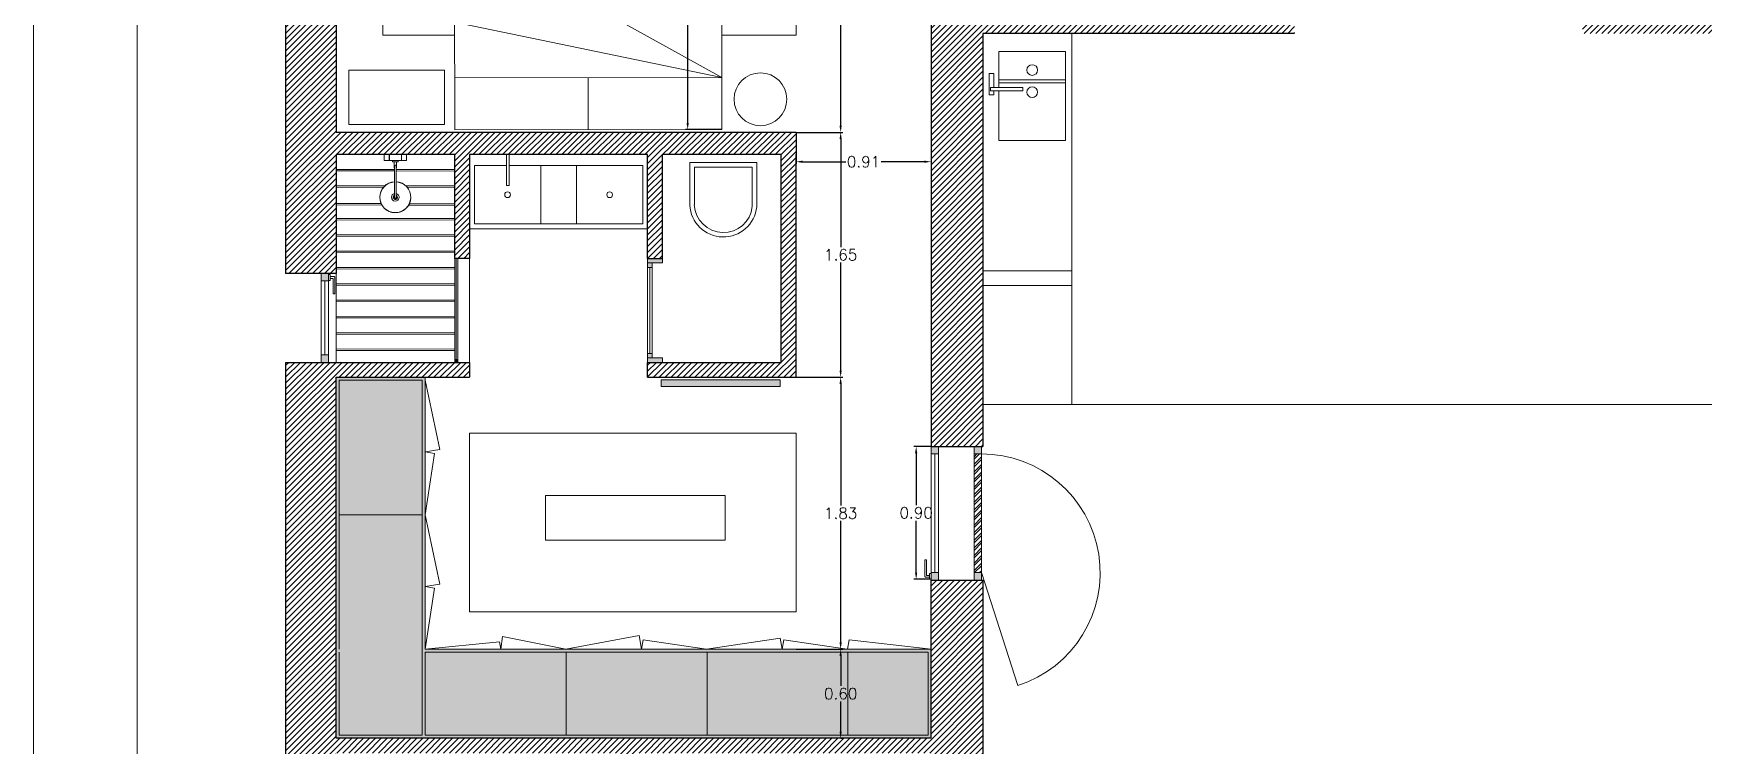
# Model space of a CAD drawing. Header units: millimetres. Extents: x 51 to 284, y 32 to 237.
# Drawn here: x 167.5 to 178.76, y 222.44 to 227.24 of the extents above; entities that cross this region are included whole.
import ezdxf

# ---------------------------------------------------------------- set-up
doc = ezdxf.new("R2010")
doc.units = ezdxf.units.MM
doc.linetypes.add('CENTER2', pattern=[1.125, 0.75, -0.125, 0.125, -0.125])
doc.linetypes.add('Continua', pattern=[0])
for name, color, linetype, lineweight in [('A_Nsc02', 5, 'Continuous', 9), ('A_Sec02', 2, 'Continuous', 20), ('detalle', 6, 'Continuous', 5), ('FUSTERIA', 2, 'Continuous', 15), ('MUR', 5, 'Continuous', 25), ('PROYECTADO', 1, 'Continuous', 18), ('somb. Muro', 251, 'Continuous', 15), ('sombreado', 253, 'Continuous', 13)]:
    doc.layers.add(name, color=color, linetype=linetype, lineweight=lineweight)
doc.layers.add('SS_VEGETACION', color=7, linetype='Continuous', true_color=0x8ba14f)
doc.styles.add('ROMANS', font='romans.shx')
doc.dimstyles.new('martacota1', dxfattribs={"dimscale": 0.3, "dimtxt": 0.15, "dimasz": 0.15, "dimexe": 0.05, "dimexo": 0, "dimgap": 0.05, "dimtad": 0, "dimtih": 1, "dimtoh": 1, "dimzin": 0, "dimdsep": 46, "dimtxsty": 'ROMANS', "dimcen": 0.05, "dimclrt": 7, "dimadec": 0, "dimazin": 0, "dimtfac": 0.1, "dimtix": 1, "dimtmove": 1, "dimatfit": 3, "dimfxl": 1, "dimtolj": 1, "dimtzin": 1, "dimarcsym": 0})
pattern_1 = [(45, (34.16921, 201.109965), (-0.01998107, 0.01998107), [])]

# ---------------------------------------------------------------- blocks, each defined once
blk = doc.blocks.new('GRIFO DUCHA')
for p, q in [((-0.075, 0.001), (-0.075, 0.039)), ((-0.074, 0.04), (-0.0417, 0.04)), ((-0.074, 0), (-0.0417, 0)), ((-0.0415, 0.0398), (-0.0415, 0.0002)), ((-0.0415, 0.039), (-0.04, 0.039)), ((-0.0415, 0.001), (-0.04, 0.001)), ((-0.04, 0), (-0.04, 0.04)), ((-0.04, 0.04), (-0.012, 0.04)), ((-0.04, 0), (0.04, 0)), ((-0.012, 0.04), (0.04, 0.04)), ((0.04, 0.04), (0.04, 0)), ((0.0415, 0.039), (0.04, 0.039)), ((0.0415, 0.001), (0.04, 0.001)), ((0.0415, 0.0002), (0.0415, 0.0398)), ((0.074, 0.04), (0.0417, 0.04)), ((0.074, 0), (0.0417, 0)), ((0.075, 0.039), (0.075, 0.001))]:
    blk.add_line(p, q)
for centre, radius, start, end in [((-0.074, 0.039), 0.001, 90, 180), ((-0.074, 0.001), 0.001, 180, 270), ((-0.0417, 0.0398), 0.0002, 0, 90), ((-0.0417, 0.0002), 0.0002, 270, 0), ((0.0417, 0.0398), 0.0002, 90, 180), ((0.0417, 0.0002), 0.0002, 180, 270), ((0.074, 0.039), 0.001, 0, 90), ((0.074, 0.001), 0.001, 270, 0)]:
    blk.add_arc(centre, radius, start, end)
blk = doc.blocks.new('SE2')
at = {"linetype": 'Continuous'}
for p, q in [((171, 778), (171, 764)), ((242, 778), (172, 778)), ((172, 763), (241, 763)), ((191, 763), (191, 691)), ((195, 691), (191, 691)), ((191, 691), (191, 684)), ((195, 707), (195, 666)), ((195, 666), (195, 347)), ((218, 666), (218, 707)), ((222, 691), (218, 691)), ((218, 347), (218, 666)), ((222, 691), (222, 763)), ((223, 725), (222, 725)), ((222, 684), (222, 691)), ((242, 764), (242, 778)), ((191, 315), (191, 310)), ((191, 303), (191, 310)), ((191, 303), (191, 299)), ((195, 347), (195, 307)), ((202, 295), (201, 295)), ((202, 295), (211, 295)), ((213, 295), (211, 295)), ((218, 307), (218, 347)), ((223, 310), (223, 315)), ((223, 303), (223, 310)), ((223, 299), (223, 303))]:
    blk.add_line(p, q, dxfattribs=at)
at = {"linetype": 'CENTER2'}
blk.add_line((227, 778), (187, 778), dxfattribs=at)
at = {"linetype": 'Continuous'}
for centre, radius, start, end in [((172, 778), 0.2, 90, 180), ((172, 764), 1, 180, 270), ((191, 691), 0.2, 90, 180), ((191, 684), 0.2, 180, 262.9118), ((207, 807), 125, 262.9118, 264.7213), ((207, 707), 11.5, 0, 180), ((207, 807), 125, 275.2787, 277.0882), ((222, 691), 0.2, 0, 90), ((222, 684), 0.2, 277.0882, 0), ((241, 764), 1, 270, 0), ((242, 778), 0.2, 0, 90), ((207, 307), 200, 93.2889, 0), ((207, 307), 198, 93.3315, 0), ((207, 307), 198, 93.3315, 0), ((207, 307), 200, 0, 86.7111), ((207, 307), 198, 0, 86.6685), ((207, 307), 198, 0, 86.6685), ((207, 307), 49.6, 103.398, 0), ((207, 307), 27.7, 114.5132, 0), ((207, 307), 18, 156.4435, 203.5565), ((207, 307), 18, 129.709, 156.4435), ((197, 312), 6.74, 149.0142, 158.6471), ((197, 302), 7.29, 201.7179, 210.6195), ((207, 307), 18, 203.5565, 336.4435), ((207, 307), 16.4, 134.6563, 167.9269), ((207, 307), 16.4, 192.0731, 347.9269), ((207, 307), 14.7, 141.4728, 0), ((207, 307), 13.5, 148.4137, 0), ((207, 307), 13.3, 149.8441, 244.4562), ((207, 307), 11.5, 180, 0), ((207, 307), 13.3, 295.5438, 30.1559), ((207, 307), 49.6, 0, 76.602), ((207, 307), 27.7, 0, 65.4868), ((207, 307), 18, 23.5565, 50.291), ((207, 307), 16.4, 12.0731, 45.3437), ((207, 307), 14.7, 0, 38.5272), ((207, 307), 13.5, 0, 31.5863), ((217, 311), 7.29, 21.7179, 30.6195), ((207, 307), 18, 336.4435, 23.5565), ((217, 302), 6.74, 329.0149, 338.6478)]:
    blk.add_arc(centre, radius, start, end, dxfattribs=at)
blk = doc.blocks.new('DUCHA')
blk.add_lwpolyline([(0.007, 0.266), (0.007, 0.287, 1), (-0.005, 0.287), (-0.005, 0.266), (-0.005, 0.099), (-0.005, 0.077, 1), (0.007, 0.077), (0.007, 0.099)], format="xyb", close=True)
at = {"xscale": -0.0005238808391526, "yscale": 0.0005238808391526, "zscale": 0.0005238808391526, "rotation": 180}
blk.add_blockref('SE2', (-0.108, 0.448), dxfattribs=at)
at = {"extrusion": (0, 0, -1), "zscale": -0.9999999999999994}
blk.add_blockref('GRIFO DUCHA', (0, 0), dxfattribs=at)
blk = doc.blocks.new('*D121')
at = {"layer": 'Defpoints', "color": 0, "transparency": 16777216}
for p in [(171.91, 228.596), (172.038, 228.596), (172.14, 226.596)]:
    blk.add_point(p, dxfattribs=at)
at = {"layer": 'SS_VEGETACION', "color": 0, "lineweight": -2, "transparency": 16777216}
for p, q in [((172.038, 228.596), (171.895, 228.596)), ((171.91, 228.551), (171.91, 227.649)), ((171.91, 226.641), (171.91, 227.544)), ((172.14, 226.596), (171.895, 226.596))]:
    blk.add_line(p, q, dxfattribs=at)
at = {"layer": 'SS_VEGETACION', "color": 0, "transparency": 16777216}
for points in [[(171.902, 228.551), (171.917, 228.551), (171.91, 228.596)], [(171.902, 226.641), (171.917, 226.641), (171.91, 226.596)]]:
    blk.add_solid(points, dxfattribs=at)
at = {"layer": 'SS_VEGETACION', "color": 7, "transparency": 16777216, "insert": (171.91, 227.596), "char_height": 0.075, "attachment_point": 5, "style": 'ROMANS'}
blk.add_mtext('\\A1;2.00', dxfattribs=at)
blk = doc.blocks.new('*D155')
at = {"layer": 'Defpoints', "color": 0, "transparency": 16777216}
for p in [(172.64, 229.494), (172.941, 229.494), (172.64, 226.577)]:
    blk.add_point(p, dxfattribs=at)
at = {"layer": 'SS_VEGETACION', "color": 0, "lineweight": -2, "transparency": 16777216}
for p, q in [((172.64, 229.494), (172.956, 229.494)), ((172.941, 229.449), (172.941, 228.088)), ((172.941, 226.622), (172.941, 227.983)), ((172.64, 226.577), (172.956, 226.577))]:
    blk.add_line(p, q, dxfattribs=at)
at = {"layer": 'SS_VEGETACION', "color": 0, "transparency": 16777216}
for points in [[(172.933, 229.449), (172.948, 229.449), (172.941, 229.494)], [(172.933, 226.622), (172.948, 226.622), (172.941, 226.577)]]:
    blk.add_solid(points, dxfattribs=at)
at = {"layer": 'SS_VEGETACION', "color": 7, "transparency": 16777216, "insert": (172.941, 228.036), "char_height": 0.075, "attachment_point": 5, "style": 'ROMANS'}
blk.add_mtext('\\A1;2.92', dxfattribs=at)
blk = doc.blocks.new('*D156')
at = {"layer": 'Defpoints', "color": 0, "transparency": 16777216}
for p in [(172.64, 226.577), (172.64, 224.927), (172.941, 224.927)]:
    blk.add_point(p, dxfattribs=at)
at = {"layer": 'SS_VEGETACION', "color": 0, "lineweight": -2, "transparency": 16777216}
for p, q in [((172.64, 226.577), (172.956, 226.577)), ((172.941, 226.532), (172.941, 225.804)), ((172.941, 224.972), (172.941, 225.699)), ((172.64, 224.927), (172.956, 224.927))]:
    blk.add_line(p, q, dxfattribs=at)
at = {"layer": 'SS_VEGETACION', "color": 0, "transparency": 16777216}
for points in [[(172.933, 226.532), (172.948, 226.532), (172.941, 226.577)], [(172.933, 224.972), (172.948, 224.972), (172.941, 224.927)]]:
    blk.add_solid(points, dxfattribs=at)
at = {"layer": 'SS_VEGETACION', "color": 7, "transparency": 16777216, "insert": (172.941, 225.752), "char_height": 0.075, "attachment_point": 5, "style": 'ROMANS'}
blk.add_mtext('\\A1;1.65', dxfattribs=at)
blk = doc.blocks.new('*D157')
at = {"layer": 'Defpoints', "color": 0, "transparency": 16777216}
for p in [(172.64, 226.577), (173.55, 226.577), (173.55, 226.379)]:
    blk.add_point(p, dxfattribs=at)
at = {"layer": 'SS_VEGETACION', "color": 0, "lineweight": -2, "transparency": 16777216}
for p, q in [((172.64, 226.577), (172.64, 226.364)), ((173.55, 226.577), (173.55, 226.364)), ((172.685, 226.379), (172.976, 226.379)), ((173.505, 226.379), (173.214, 226.379))]:
    blk.add_line(p, q, dxfattribs=at)
at = {"layer": 'SS_VEGETACION', "color": 0, "transparency": 16777216}
for points in [[(172.685, 226.387), (172.685, 226.372), (172.64, 226.379)], [(173.505, 226.387), (173.505, 226.372), (173.55, 226.379)]]:
    blk.add_solid(points, dxfattribs=at)
at = {"layer": 'SS_VEGETACION', "color": 7, "transparency": 16777216, "insert": (173.095, 226.379), "char_height": 0.075, "attachment_point": 5, "style": 'ROMANS'}
blk.add_mtext('\\A1;0.91', dxfattribs=at)
blk = doc.blocks.new('*D158')
at = {"layer": 'Defpoints', "color": 0, "transparency": 16777216}
for p in [(172.64, 224.927), (172.64, 223.094), (172.941, 223.094)]:
    blk.add_point(p, dxfattribs=at)
at = {"layer": 'SS_VEGETACION', "color": 0, "lineweight": -2, "transparency": 16777216}
for p, q in [((172.64, 224.927), (172.956, 224.927)), ((172.941, 224.882), (172.941, 224.063)), ((172.941, 223.139), (172.941, 223.958)), ((172.64, 223.094), (172.956, 223.094))]:
    blk.add_line(p, q, dxfattribs=at)
at = {"layer": 'SS_VEGETACION', "color": 0, "transparency": 16777216}
for points in [[(172.933, 224.882), (172.948, 224.882), (172.941, 224.927)], [(172.933, 223.139), (172.948, 223.139), (172.941, 223.094)]]:
    blk.add_solid(points, dxfattribs=at)
at = {"layer": 'SS_VEGETACION', "color": 7, "transparency": 16777216, "insert": (172.941, 224.01), "char_height": 0.075, "attachment_point": 5, "style": 'ROMANS'}
blk.add_mtext('\\A1;1.83', dxfattribs=at)
blk = doc.blocks.new('*D159')
at = {"layer": 'Defpoints', "color": 0, "transparency": 16777216}
for p in [(172.941, 223.094), (172.941, 222.494), (172.941, 222.494)]:
    blk.add_point(p, dxfattribs=at)
at = {"layer": 'SS_VEGETACION', "color": 0, "lineweight": -2, "transparency": 16777216}
for p, q in [((172.941, 223.094), (172.956, 223.094)), ((172.941, 223.049), (172.941, 222.847)), ((172.941, 222.539), (172.941, 222.742)), ((172.941, 222.494), (172.956, 222.494))]:
    blk.add_line(p, q, dxfattribs=at)
at = {"layer": 'SS_VEGETACION', "color": 0, "transparency": 16777216}
for points in [[(172.933, 223.049), (172.948, 223.049), (172.941, 223.094)], [(172.933, 222.539), (172.948, 222.539), (172.941, 222.494)]]:
    blk.add_solid(points, dxfattribs=at)
at = {"layer": 'SS_VEGETACION', "color": 7, "transparency": 16777216, "insert": (172.941, 222.794), "char_height": 0.075, "attachment_point": 5, "style": 'ROMANS'}
blk.add_mtext('\\A1;0.60', dxfattribs=at)
blk = doc.blocks.new('*D166')
at = {"layer": 'Defpoints', "color": 0, "transparency": 16777216}
for p in [(173.45, 224.46), (173.55, 224.46), (173.55, 223.565)]:
    blk.add_point(p, dxfattribs=at)
at = {"layer": 'SS_VEGETACION', "color": 0, "lineweight": -2, "transparency": 16777216}
for p, q in [((173.55, 224.46), (173.435, 224.46)), ((173.45, 224.415), (173.45, 224.065)), ((173.45, 223.61), (173.45, 223.96)), ((173.55, 223.565), (173.435, 223.565))]:
    blk.add_line(p, q, dxfattribs=at)
at = {"layer": 'SS_VEGETACION', "color": 0, "transparency": 16777216}
for points in [[(173.442, 224.415), (173.457, 224.415), (173.45, 224.46)], [(173.442, 223.61), (173.457, 223.61), (173.45, 223.565)]]:
    blk.add_solid(points, dxfattribs=at)
at = {"layer": 'SS_VEGETACION', "color": 7, "transparency": 16777216, "insert": (173.45, 224.013), "char_height": 0.075, "attachment_point": 5, "style": 'ROMANS'}
blk.add_mtext('\\A1;0.90', dxfattribs=at)

msp = doc.modelspace()

# ---------------------------------------------------------------- hatches: boundary and pattern name
at = {"layer": 'somb. Muro'}
h = msp.add_hatch(dxfattribs=at)
h.set_pattern_fill('ANSI31', color=256, scale=0.0089)
h.set_pattern_definition(pattern_1)
h.paths.add_polyline_path([(176, 233.844), (175.4, 233.844), (175.4, 233.494), (175.7, 233.494), (176, 233.494)])
h.paths.add_polyline_path([(179.58, 233.844), (177.94, 233.844), (177.94, 233.484), (179.58, 233.484)])
h.paths.add_polyline_path([(182.48, 233.845), (181.52, 233.844), (181.52, 233.494), (181.78, 233.494), (182.48, 233.494)])
h.paths.add_polyline_path([(186.099, 233.844), (183.38, 233.845), (183.38, 233.485), (184.2, 233.485), (184.2, 231.646), (182.48, 231.646), (182.48, 232.784), (182.38, 232.784), (182.38, 231.546), (184.95, 231.546), (184.95, 231.646), (184.3, 231.646), (184.3, 233.485), (185.75, 233.485), (185.75, 230.815), (186.1, 230.815)])
h.paths.add_polyline_path([(185.022, 227.594), (184.241, 227.594), (184.241, 227.244), (184.869, 227.244), (185.067, 227.033), (185.322, 227.272), (185.275, 227.322)])
h.paths.add_polyline_path([(182.301, 227.594), (181.52, 227.594), (181.52, 227.244), (182.301, 227.244)])
h.paths.add_polyline_path([(179.58, 227.594), (177.94, 227.594), (177.94, 227.334), (179.05, 227.334), (179.05, 227.244), (179.58, 227.244)])
h.paths.add_polyline_path([(179.05, 227.334), (177.94, 227.334), (177.94, 227.244), (179.05, 227.244)])
h.paths.add_polyline_path([(176, 227.594), (173.55, 227.594), (173.55, 224.46), (173.9, 224.46), (173.9, 224.994), (173.858, 224.994), (173.858, 227.334), (176, 227.334)])
h.paths.add_polyline_path([(176, 227.334), (173.858, 227.334), (173.858, 224.994), (173.9, 224.994), (173.9, 227.244), (176, 227.244)], flags=17)
h.paths.add_polyline_path([(169.54, 224.927), (170.44, 224.927), (170.44, 225.027), (169.2, 225.027), (169.2, 221.044), (170.645, 221.044), (170.645, 221.384), (169.54, 221.384), (169.54, 222.394), (171.445, 222.394), (171.445, 221.044), (172.045, 221.044), (172.045, 221.384), (171.545, 221.384), (171.545, 222.394), (173.55, 222.394), (173.55, 221.394), (172.845, 221.394), (172.845, 221.044), (173.9, 221.044), (173.9, 223.56), (173.55, 223.56), (173.55, 222.494), (169.54, 222.494)])
h.paths.add_polyline_path([(170.49, 229.494), (170.49, 229.844), (169.2, 229.844), (169.2, 228.484), (169.54, 228.484), (169.54, 229.494)])
h.paths.add_polyline_path([(171.99, 229.844), (171.99, 229.494), (173.549, 229.494), (173.55, 228.464), (173.65, 228.464), (173.65, 228.794), (174.085, 228.794), (174.085, 228.894), (174.049, 228.894), (173.65, 228.894), (173.65, 229.494), (173.948, 229.494), (173.947, 229.995), (173.6, 229.995), (173.6, 229.844)])
h.paths.add_polyline_path([(185.85, 229.915), (185.85, 228.846), (185.8, 228.846), (185.8, 229.915), (185.75, 229.915), (185.75, 228.846), (186.337, 228.217), (186.556, 228.422), (186.593, 228.456), (186.103, 228.981), (186.1, 229.915)])
h.paths.add_polyline_path([(173.96, 232.054), (173.6, 232.054), (173.6, 230.595), (173.948, 230.595), (173.948, 231.714), (174.955, 231.714), (174.955, 229.077), (174.955, 228.794), (175.055, 228.794), (175.055, 231.714), (175.7, 231.714), (175.7, 232.054), (175.6, 232.054)])
h = msp.add_hatch(dxfattribs=at)
h.set_pattern_fill('ANSI31', color=256, scale=0.0089)
h.set_pattern_definition(pattern_1)
h.paths.add_polyline_path([(169.54, 227.584), (169.2, 227.584), (169.2, 225.627), (169.54, 225.627), (169.54, 226.427), (170.34, 226.427), (170.34, 225.727), (170.44, 225.727), (170.44, 226.427), (171.64, 226.427), (171.64, 225.727), (171.74, 225.727), (171.74, 226.427), (172.54, 226.427), (172.54, 225.027), (171.64, 225.027), (171.64, 224.927), (172.64, 224.927), (172.64, 226.427), (172.64, 226.577), (169.54, 226.577)])
at = {"layer": 'sombreado', "transparency": 33554564}
h = msp.add_hatch(color=256, dxfattribs=at)
h.dxf.hatch_style = 1
h.paths.add_polyline_path([(171.74, 225.727), (171.64, 225.727), (171.64, 225.697), (171.74, 225.697)])
h.paths.add_polyline_path([(171.67, 225.697), (171.64, 225.697), (171.64, 225.667), (171.67, 225.667)])
h.paths.add_polyline_path([(171.67, 225.087), (171.64, 225.087), (171.64, 225.057), (171.67, 225.057)])
h.paths.add_polyline_path([(171.74, 225.057), (171.64, 225.057), (171.64, 225.027), (171.74, 225.027)])
h = msp.add_hatch(color=256, dxfattribs=at)
h.dxf.hatch_style = 1
h.paths.add_polyline_path([(169.49, 225.627), (169.44, 225.627), (169.44, 225.577), (169.49, 225.577)])
h.paths.add_polyline_path([(169.49, 225.077), (169.44, 225.077), (169.44, 225.027), (169.49, 225.027)])
h = msp.add_hatch(color=256, dxfattribs=at)
h.dxf.hatch_style = 1
h.paths.add_polyline_path([(170.36, 225.047), (170.34, 225.047), (170.34, 225.027), (170.36, 225.027)])
h = msp.add_hatch(color=256, dxfattribs=at)
h.dxf.hatch_style = 1
h.paths.add_polyline_path([(170.14, 224.927), (169.54, 224.927), (169.54, 222.494), (173.55, 222.494), (173.55, 223.094), (170.14, 223.094)])
at = {"layer": 'sombreado', "transparency": 33554526}
h = msp.add_hatch(color=256, dxfattribs=at)
h.dxf.hatch_style = 1
h.paths.add_polyline_path([(172.533, 224.909), (171.73, 224.909), (171.73, 224.864), (172.533, 224.864)])
at = {"layer": 'sombreado', "transparency": 33554564}
h = msp.add_hatch(color=256, dxfattribs=at)
h.dxf.hatch_style = 1
h.paths.add_polyline_path([(173.6, 223.61), (173.55, 223.61), (173.55, 223.56), (173.6, 223.56)])
h.paths.add_polyline_path([(173.6, 224.46), (173.55, 224.46), (173.55, 224.41), (173.6, 224.41)])
h.paths.add_polyline_path([(173.89, 224.46), (173.84, 224.46), (173.84, 224.41), (173.89, 224.41)])
h.paths.add_polyline_path([(173.89, 223.61), (173.84, 223.61), (173.84, 223.56), (173.89, 223.56)])
at = {"layer": 'sombreado'}
h = msp.add_hatch(dxfattribs=at)
h.set_pattern_fill('ANSI32', color=256, scale=0.0038)
h.set_pattern_definition([(45, (38.52921, 197.08609), (-0.02559373, 0.02559373), []), (45, (38.546274, 197.08609), (-0.02559373, 0.02559373), [])])
h.paths.add_polyline_path([(173.89, 224.41), (173.84, 224.41), (173.84, 223.61), (173.89, 223.61)])

# ---------------------------------------------------------------- linework, layer by layer
at = {"layer": 'A_Nsc02'}
for p, q in [((172.64, 226.577), (172.64, 226.427)), ((173.55, 226.427), (173.55, 225.027))]:
    msp.add_line(p, q, dxfattribs=at)
at = {"layer": 'A_Sec02'}
msp.add_lwpolyline([(173.55, 222.494), (173.55, 223.074)], dxfattribs=at)
at = {"layer": 'detalle'}
for p, q in [((170.574, 227.815), (172.14, 226.946)), ((172.14, 226.946), (170.339, 227.32)), ((172.14, 226.946), (170.34, 226.945)), ((171.24, 226.945), (171.24, 226.595)), ((174.007, 226.932), (174.457, 226.932)), ((174.007, 226.912), (174.457, 226.912)), ((169.54, 226.327), (169.933, 226.327)), ((169.54, 226.317), (169.933, 226.317)), ((169.945, 226.327), (170.34, 226.326)), ((169.945, 226.317), (170.34, 226.316)), ((171.955, 226.088), (171.955, 226.343)), ((172.345, 226.343), (171.955, 226.343)), ((172.345, 226.343), (172.345, 226.078)), ((169.868, 226.217), (169.538, 226.218)), ((169.858, 226.207), (169.548, 226.208)), ((170.34, 226.216), (170.01, 226.217)), ((170.34, 226.206), (170.02, 226.207)), ((169.539, 226.097), (169.843, 226.097)), ((169.543, 226.088), (169.848, 226.087)), ((170.029, 226.087), (170.34, 226.086)), ((170.034, 226.097), (170.34, 226.096)), ((169.539, 225.997), (170.339, 225.996)), ((169.539, 225.987), (170.339, 225.986)), ((169.539, 225.887), (170.339, 225.886)), ((169.539, 225.877), (170.339, 225.876)), ((169.539, 225.777), (170.339, 225.776)), ((169.539, 225.767), (170.339, 225.766)), ((170.34, 225.727), (170.34, 225.027)), ((170.35, 225.047), (170.35, 225.727)), ((170.36, 225.727), (170.36, 225.027)), ((170.44, 225.727), (170.44, 225.027)), ((169.539, 225.667), (170.339, 225.666)), ((169.539, 225.657), (170.339, 225.656)), ((171.655, 225.667), (171.655, 225.087)), ((169.465, 225.077), (169.465, 225.577)), ((169.539, 225.557), (170.339, 225.556)), ((169.539, 225.547), (170.339, 225.546)), ((169.538, 225.447), (170.339, 225.446)), ((169.538, 225.437), (170.339, 225.436)), ((169.538, 225.338), (170.338, 225.336)), ((169.538, 225.328), (170.338, 225.326)), ((169.538, 225.228), (170.338, 225.226)), ((169.538, 225.218), (170.338, 225.216)), ((169.538, 225.118), (170.338, 225.116)), ((169.538, 225.108), (170.338, 225.106)), ((170.34, 225.047), (170.36, 225.047)), ((169.56, 224.907), (170.12, 224.907)), ((170.12, 224.907), (170.12, 222.514)), ((170.14, 224.907), (170.239, 224.439)), ((170.14, 224.423), (170.239, 224.439)), ((170.14, 224.423), (170.204, 224.412)), ((170.14, 224), (170.204, 224.412)), ((173.575, 224.41), (173.575, 223.61)), ((170.14, 224), (170.239, 223.533)), ((173.89, 223.61), (174.134, 222.849)), ((170.14, 223.517), (170.239, 223.533)), ((170.14, 223.517), (170.204, 223.506)), ((170.14, 223.094), (170.204, 223.506)), ((170.14, 223.094), (170.642, 223.143)), ((170.65, 223.094), (170.642, 223.143)), ((170.65, 223.094), (170.661, 223.18)), ((171.088, 223.094), (170.661, 223.18)), ((171.088, 223.094), (171.583, 223.185)), ((171.598, 223.094), (171.583, 223.185)), ((171.598, 223.094), (171.609, 223.158)), ((172.037, 223.094), (171.609, 223.158)), ((172.037, 223.094), (172.534, 223.169)), ((172.547, 223.094), (172.534, 223.169)), ((172.547, 223.094), (172.557, 223.158)), ((172.985, 223.094), (172.557, 223.158)), ((172.987, 223.094), (172.998, 223.158)), ((173.55, 223.094), (172.998, 223.158)), ((173.53, 223.074), (170.14, 223.074)), ((173.53, 222.514), (173.53, 223.074)), ((170.12, 222.514), (169.56, 222.514)), ((173.53, 222.514), (170.14, 222.514))]:
    msp.add_line(p, q, dxfattribs=at)
for points in [[(170.339, 227.232), (169.856, 227.232), (169.856, 229.069), (172.64, 229.069), (172.64, 227.232), (172.139, 227.232)], [(173.974, 226.857), (173.974, 226.83), (173.941, 226.83), (173.941, 226.974), (173.974, 226.974), (173.974, 226.88)], [(170.707, 226.427), (170.707, 226.218), (170.688, 226.218), (170.688, 226.427)], [(169.56, 223.094), (169.56, 224.907)], [(169.56, 222.514), (169.56, 223.074)]]:
    msp.add_lwpolyline(points, dxfattribs=at)
for points in [[(173.951, 226.857), (173.951, 226.88), (174.168, 226.88), (174.168, 226.857)], [(170.44, 224.55), (172.64, 224.55), (172.64, 223.345), (170.44, 223.345)]]:
    msp.add_lwpolyline(points, close=True, dxfattribs=at)
at = {"layer": 'detalle', "lineweight": 5}
for points in [[(169.49, 225.579), (169.5, 225.579), (169.5, 225.619), (169.49, 225.619)], [(173.55, 223.605), (173.54, 223.605), (173.54, 223.565), (173.55, 223.565)]]:
    msp.add_lwpolyline(points, dxfattribs=at)
for points in [[(169.5, 225.605), (169.526, 225.605, -0.414214), (169.532, 225.599), (169.532, 225.489), (169.52, 225.489), (169.52, 225.593), (169.5, 225.593)], [(173.54, 223.579), (173.514, 223.579, -0.414214), (173.508, 223.585), (173.508, 223.695), (173.52, 223.695), (173.52, 223.591), (173.54, 223.591)]]:
    msp.add_lwpolyline(points, format="xyb", dxfattribs=at)
at = {"layer": 'detalle', "linetype": 'Continua'}
msp.add_lwpolyline([(179.3, 224.744), (174.5, 224.744)], dxfattribs=at)
at = {"layer": 'detalle'}
for centre, radius in [((174.232, 226.997), 0.036), ((174.232, 226.848), 0.036), ((170.696, 226.157), 0.0194), ((171.384, 226.157), 0.0194)]:
    msp.add_circle(centre, radius, dxfattribs=at)
for centre, radius, start, end in [((172.15, 226.098), 0.196, 182.9816, 353.9064), ((173.89, 223.61), 0.8, 287.7688, 90.0161)]:
    msp.add_arc(centre, radius, start, end, dxfattribs=at)
at = {"layer": 'FUSTERIA'}
for p, q in [((170.34, 226.595), (170.338, 228.495)), ((172.138, 228.496), (172.14, 226.596)), ((174.007, 227.122), (174.007, 226.88)), ((174.457, 227.122), (174.007, 227.122)), ((174.457, 227.122), (174.457, 226.522)), ((174.007, 226.857), (174.007, 226.522)), ((172.14, 226.596), (170.34, 226.595)), ((174.007, 226.522), (174.457, 226.522)), ((170.92, 226.353), (170.92, 225.961)), ((171.16, 226.353), (171.16, 225.961)), ((171.925, 226.087), (171.925, 226.373)), ((172.375, 226.373), (171.925, 226.373)), ((172.375, 226.373), (172.375, 226.076)), ((171.64, 225.927), (170.44, 225.927)), ((171.64, 225.727), (171.64, 225.027)), ((171.64, 225.649), (171.64, 225.709)), ((171.74, 225.697), (171.74, 225.727)), ((171.64, 225.697), (171.74, 225.697)), ((171.64, 225.667), (171.67, 225.667)), ((171.67, 225.057), (171.67, 225.697)), ((169.49, 225.577), (169.44, 225.577)), ((169.44, 225.077), (169.49, 225.077)), ((171.64, 225.087), (171.67, 225.087)), ((171.64, 225.057), (171.64, 225.087)), ((171.64, 225.057), (171.74, 225.057)), ((171.64, 225.027), (171.64, 225.057)), ((171.74, 225.027), (171.74, 225.057)), ((170.14, 224.927), (170.14, 223.094)), ((173.55, 223.56), (173.55, 224.46)), ((173.55, 224.41), (173.6, 224.41)), ((173.6, 223.56), (173.6, 224.46)), ((173.84, 223.56), (173.84, 224.46)), ((173.84, 224.41), (173.89, 224.41)), ((173.89, 223.56), (173.89, 224.46)), ((170.12, 224), (169.56, 224)), ((173.55, 223.61), (173.6, 223.61)), ((173.84, 223.61), (173.89, 223.61)), ((173.55, 223.094), (170.14, 223.094)), ((170.14, 223.074), (170.14, 222.514)), ((171.09, 223.074), (171.09, 222.514)), ((172.04, 223.074), (172.04, 222.514)), ((172.99, 223.074), (172.99, 222.514))]:
    msp.add_line(p, q, dxfattribs=at)
at = {"layer": 'FUSTERIA', "ltscale": 0.03}
for p, q in [((169.44, 225.627), (169.44, 225.027)), ((169.49, 225.627), (169.49, 225.027))]:
    msp.add_line(p, q, dxfattribs=at)
at = {"layer": 'FUSTERIA'}
for points in [[(169.625, 226.63), (170.271, 226.63), (170.271, 226.996), (169.625, 226.996)], [(171.73, 224.909), (172.533, 224.909), (172.533, 224.864), (171.73, 224.864)], [(170.951, 224.129), (172.162, 224.129), (172.162, 223.829), (170.951, 223.829)]]:
    msp.add_lwpolyline(points, close=True, dxfattribs=at)
msp.add_lwpolyline([(170.688, 226.353), (170.472, 226.353), (170.472, 225.961), (171.608, 225.961), (171.608, 226.353), (170.707, 226.353)], dxfattribs=at)
msp.add_circle((172.4, 226.8), 0.178, dxfattribs=at)
msp.add_arc((172.15, 226.098), 0.226, 182.7763, 354.3262, dxfattribs=at)
at = {"layer": 'MUR'}
for p, q in [((169.2, 227.584), (169.2, 225.627)), ((169.54, 227.584), (169.54, 226.577)), ((173.55, 227.594), (173.55, 224.46)), ((176, 227.244), (173.9, 227.244)), ((173.9, 227.244), (173.9, 224.46)), ((172.64, 226.577), (169.54, 226.577)), ((170.34, 226.427), (169.54, 226.427)), ((169.54, 226.427), (169.54, 225.627)), ((170.34, 225.727), (170.34, 226.427)), ((171.64, 226.427), (170.44, 226.427)), ((170.44, 226.427), (170.44, 225.727)), ((171.64, 225.727), (171.64, 226.427)), ((172.54, 226.427), (171.74, 226.427)), ((171.74, 225.727), (171.74, 226.427)), ((172.54, 225.027), (172.54, 226.427)), ((172.64, 224.927), (172.64, 226.427)), ((170.44, 225.727), (170.34, 225.727)), ((171.64, 225.727), (171.74, 225.727)), ((169.54, 225.627), (169.2, 225.627)), ((169.2, 225.027), (170.44, 225.027)), ((169.2, 225.027), (169.2, 221.044)), ((170.44, 225.027), (170.44, 224.927)), ((171.64, 225.027), (172.54, 225.027)), ((171.64, 224.927), (171.64, 225.027)), ((169.54, 224.927), (170.44, 224.927)), ((171.64, 224.927), (172.64, 224.927)), ((173.55, 224.46), (173.9, 224.46)), ((173.55, 223.56), (173.9, 223.56)), ((173.55, 222.494), (173.55, 223.56)), ((173.9, 223.56), (173.9, 221.044)), ((173.55, 222.494), (169.54, 222.494))]:
    msp.add_line(p, q, dxfattribs=at)
msp.add_lwpolyline([(169.54, 222.494), (169.54, 224.927)], dxfattribs=at)
at = {"layer": 'PROYECTADO'}
for p, q in [((174.5, 227.244), (174.5, 224.744)), ((173.9, 225.644), (174.5, 225.644)), ((173.9, 225.544), (174.5, 225.544)), ((173.9, 224.744), (174.5, 224.744))]:
    msp.add_line(p, q, dxfattribs=at)
at = {"layer": 'PROYECTADO', "ltscale": 0.03}
msp.add_line((169.54, 225.627), (169.54, 225.027), dxfattribs=at)
at = {"layer": 'PROYECTADO', "ltscale": 0.05}
msp.add_lwpolyline([(173.96, 235.544), (171.9, 235.544), (171.9, 231.544), (167.5, 231.544), (167.5, 219.344), (174.2, 219.344), (174.2, 214.544), (190.321, 214.544), (190.321, 216.244), (190.321, 220.378), (196.325, 225.978), (187.404, 235.544), (176, 235.544)], dxfattribs=at)
at = {"layer": 'PROYECTADO', "ltscale": 0.03}
msp.add_lwpolyline([(173.96, 234.844), (172.6, 234.844), (172.6, 230.844), (168.2, 230.844), (168.2, 220.044), (174.9, 220.044)], dxfattribs=at)

# ---------------------------------------------------------------- block references
at = {"layer": 'detalle', "extrusion": (0, 0, -1), "xscale": -1, "zscale": -1, "rotation": 180.0711997537394}
msp.add_blockref('DUCHA', (-169.94, 226.427), dxfattribs=at)

# ---------------------------------------------------------------- dimensions: what is measured, and where the dimension line sits
at = {"layer": 'SS_VEGETACION', "transparency": 33554620}
for base, p1, p2, picture, middle in [((172.941, 229.494), (172.64, 226.577), (172.64, 229.494), '*D155', (172.941, 228.036)), ((171.91, 228.596), (172.14, 226.596), (172.038, 228.596), '*D121', (171.91, 227.596)), ((172.941, 224.927), (172.64, 226.577), (172.64, 224.927), '*D156', (172.941, 225.752)), ((172.941, 223.094), (172.64, 224.927), (172.64, 223.094), '*D158', (172.941, 224.01)), ((173.4498, 224.4605), (173.55, 223.565), (173.55, 224.4605), '*D166', (173.4498, 224.0128)), ((172.941, 222.494), (172.941, 223.094), (172.941, 222.494), '*D159', (172.941, 222.794))]:
    dim = msp.add_linear_dim(base=base, p1=p1, p2=p2, angle=90, dimstyle='martacota1', override={"dimtxt": 0.25}, dxfattribs=at)
    dim.commit()
    dim.dimension.update_dxf_attribs({"geometry": picture, "text_midpoint": middle})
dim = msp.add_linear_dim(base=(173.55, 226.379), p1=(172.64, 226.577), p2=(173.55, 226.577), dimstyle='martacota1', override={"dimtxt": 0.25}, dxfattribs=at)
dim.commit()
dim.dimension.update_dxf_attribs({"geometry": '*D157', "text_midpoint": (173.095, 226.379)})

doc.saveas('drawing.dxf')
